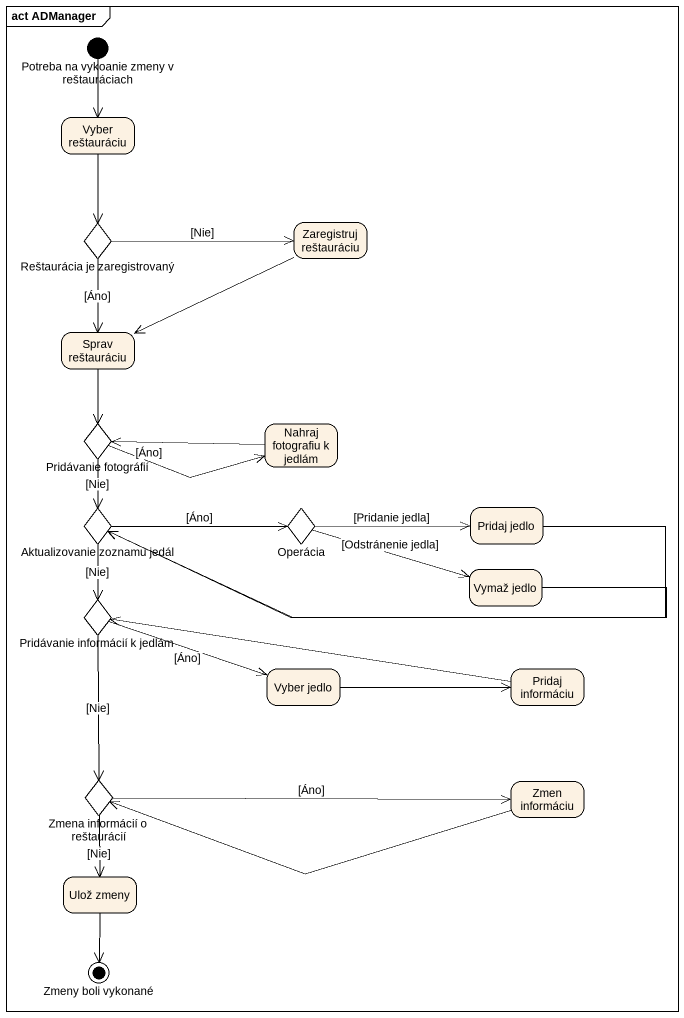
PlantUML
@startuml
mainframe act ADManager
hide empty description
state "Potreba na vykoanie zmeny v reštauráciach" as Potreba_na_vykoanie_zmeny_v <<start>>
state "Vyber reštauráciu" as Vyber_reštauráciu
state "Reštaurácia je zaregistrovaný" as Reštaurácia_je <<choice>>
state "Zaregistruj reštauráciu" as Zaregistruj_reštauráciu
state "Sprav reštauráciu" as Sprav_reštauráciu
state "Pridávanie fotográfií" as Pridávanie_fotográfií <<choice>>
state "Nahraj fotografiu k jedlám" as Nahraj_fotografiu_k_jedlám
state "Aktualizovanie zoznamu jedál" as Aktualizovanie_zoznamu_jedál <<choice>>
state Operácia <<choice>>
state "Pridaj jedlo" as Pridaj_jedlo
state "Vymaž jedlo" as Vymaž_jedlo
state "Pridávanie informácií k jedlám" as Pridávanie_informácií_k <<choice>>
state "Vyber jedlo" as Vyber_jedlo
state "Pridaj informáciu" as Pridaj_informáciu
state "Zmena informácií o reštaurácií" as Zmena_informácií_o <<choice>>
state "Zmen informáciu" as Zmen_informáciu
state "Ulož zmeny" as Ulož_zmeny
state "Zmeny boli vykonané" as Zmeny_boli_vykonané <<end>>
Potreba_na_vykoanie_zmeny_v --> Vyber_reštauráciu
Vyber_reštauráciu --> Reštaurácia_je
Reštaurácia_je -right-> Zaregistruj_reštauráciu : [Nie]
Reštaurácia_je --> Sprav_reštauráciu : [Áno]
Zaregistruj_reštauráciu -left-> Sprav_reštauráciu
Sprav_reštauráciu --> Pridávanie_fotográfií
Pridávanie_fotográfií -right-> Nahraj_fotografiu_k_jedlám : [Áno]
Pridávanie_fotográfií --> Aktualizovanie_zoznamu_jedál : [Nie]
Nahraj_fotografiu_k_jedlám -left-> Pridávanie_fotográfií
Aktualizovanie_zoznamu_jedál -right-> Operácia : [Áno]
Aktualizovanie_zoznamu_jedál --> Pridávanie_informácií_k : [Nie]
Operácia -right-> Pridaj_jedlo : [Pridanie jedla]
Operácia -right-> Vymaž_jedlo : [Odstránenie jedla]
Pridaj_jedlo -left-> Aktualizovanie_zoznamu_jedál
Vymaž_jedlo -left-> Aktualizovanie_zoznamu_jedál
Pridávanie_informácií_k -right-> Vyber_jedlo : [Áno]
Pridávanie_informácií_k --> Zmena_informácií_o : [Nie]
Vyber_jedlo -right-> Pridaj_informáciu
Pridaj_informáciu -left-> Pridávanie_informácií_k
Zmena_informácií_o -right-> Zmen_informáciu : [Áno]
Zmena_informácií_o --> Ulož_zmeny : [Nie]
Zmen_informáciu -left-> Zmena_informácií_o
Ulož_zmeny --> Zmeny_boli_vykonané
@enduml
